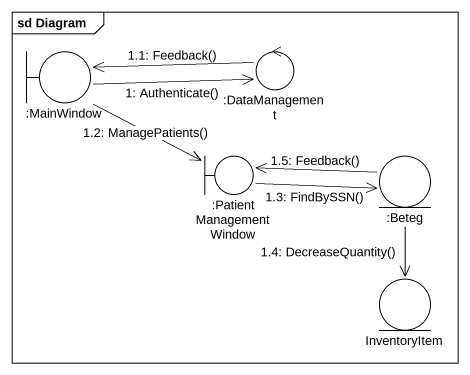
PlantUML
@startuml
mainframe sd Diagram
boundary ":MainWindow" as MainWindow
control ":DataManagement" as DataManagement
boundary ":PatientManagementWindow" as PatientManagementWindow
entity ":Beteg" as Beteg
entity InventoryItem
MainWindow -right-> DataManagement : 1: Authenticate()
DataManagement -left-> MainWindow : 1.1: Feedback()
MainWindow --> PatientManagementWindow : 1.2: ManagePatients()
PatientManagementWindow -right-> Beteg : 1.3: FindBySSN()
Beteg --> InventoryItem : 1.4: DecreaseQuantity()
Beteg -left-> PatientManagementWindow : 1.5: Feedback()
@enduml
